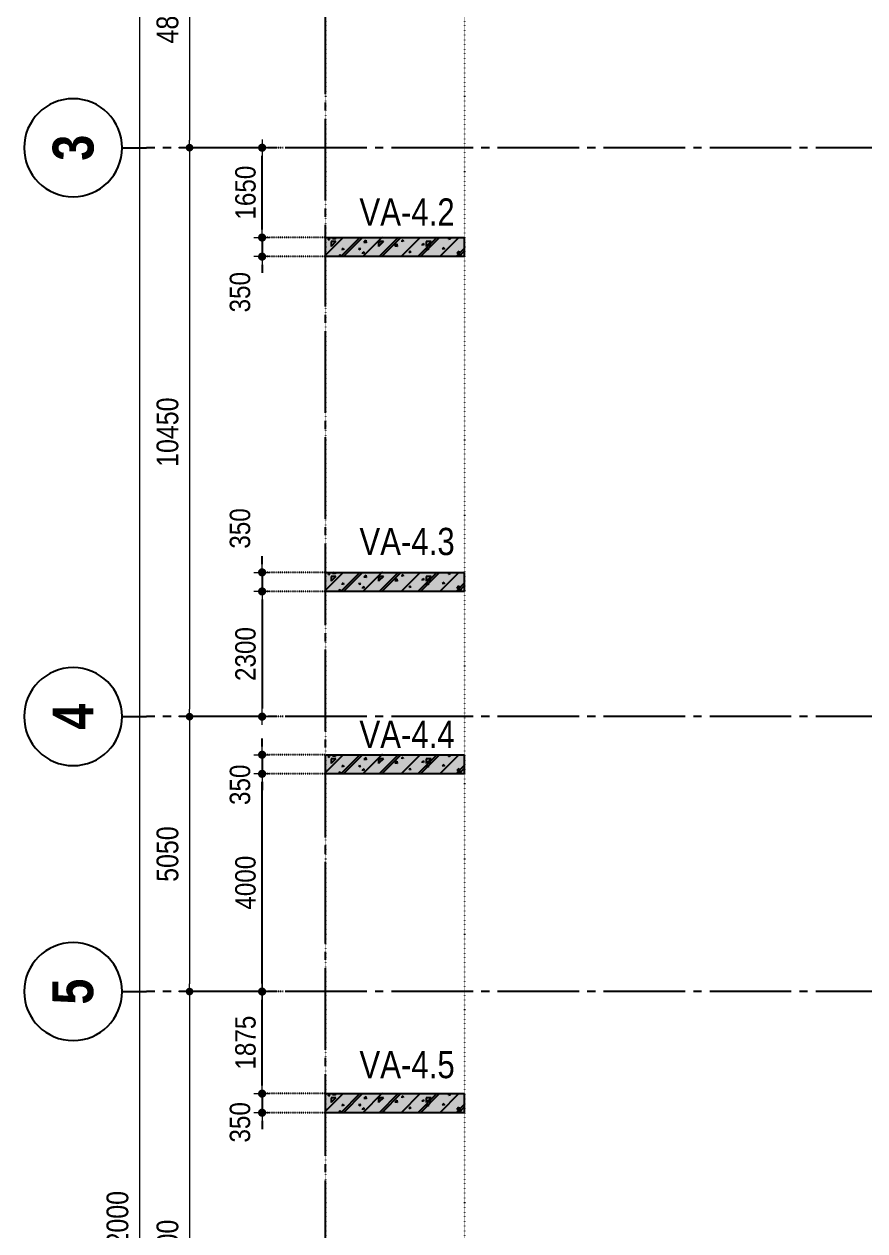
# Model space of a CAD drawing. Header units: millimetres. Extents: x -3973692 to -2843767, y 592734 to 838475.
# Drawn here: x -3154036 to -3138584, y 731136 to 753301 of the extents above; entities that cross this region are included whole.
import ezdxf
from ezdxf.enums import TextEntityAlignment as Align

# ---------------------------------------------------------------- set-up
doc = ezdxf.new("R2010")
doc.units = ezdxf.units.MM
doc.header["$MEASUREMENT"] = 0
doc.header["$PDMODE"] = 3
doc.header["$PDSIZE"] = -20
for name, pattern in [('CHG_XX_Luoi truc-Block A$0$MB_Luoi truc-150-TWA$0$Center101', [13, 10, -1, 1, -1]), ('DIVIDE2', [15.875, 6.35, -3.175, 0, -3.175, 0, -3.175]), ('DOT2', [0.125, 0, -0.125]), ('HIDDEN5', [2.8375, 1.25, -1.5875])]:
    doc.linetypes.add(name, pattern=pattern)
doc.layers.get('0').update_dxf_attribs({"lineweight": 9})
doc.layers.get('Defpoints').update_dxf_attribs({"color": 10, "lineweight": 0})
for name, color, linetype, lineweight in [("'S_General_Dim_1", 1, 'Continuous', 18), ("'S_General_Divide_3 Intermediate", 3, 'DIVIDE2', 40), ('CHG_XX_Cot_Block A-T4-7$0$DBAO', 3, 'Continuous', 13), ('CHG_XX_Luoi truc-Block A$0$Dim 200', 1, 'Continuous', 5), ('TEXT', 7, 'Continuous', 15)]:
    doc.layers.add(name, color=color, linetype=linetype, lineweight=lineweight)
for name, color, linetype in [('CHG_XX_Cot_Block A-T4-7$0$mb_cot tang 9-13 twa$0$Concrete Hatch', 218, 'Continuous'), ('CHG_XX_Cot_Block A-T4-7$0$mb_cot tang 9-13 twa$0$Concrete Line', 6, 'Continuous'), ('CHG_XX_Cot_Block A-T4-7$0$mb_cot tang 9-13 twa$0$Concrete Solid', 216, 'Continuous'), ('CHG_XX_Luoi truc-Block A$0$MB_Luoi truc-150-TWA$0$Grid', 34, 'Continuous'), ('CHG_XX_Luoi truc-Block A$0$MB_Luoi truc-150-TWA$0$Grid Line', 251, 'CHG_XX_Luoi truc-Block A$0$MB_Luoi truc-150-TWA$0$Center101'), ('dim', 1, 'Continuous')]:
    doc.layers.add(name, color=color, linetype=linetype)
doc.styles.add('arial', font='arial.ttf', dxfattribs={"width": 0.85})
doc.styles.add('CHG_XX_Luoi truc-Block A$0$MB_Luoi truc-150-TWA$0$Grid A-F$0$VNI-HelveCB', font='')
doc.styles.add('CHG_XX_Luoi truc-Block A$0$Star-HelCon', font='')
doc.styles.add('TTP-HelCon', font='')
doc.styles.get('CHG_XX_Luoi truc-Block A$0$MB_Luoi truc-150-TWA$0$Grid A-F$0$VNI-HelveCB').set_extended_font_data('VNI-Helve-Condense', bold=True)
doc.styles.get('CHG_XX_Luoi truc-Block A$0$Star-HelCon').set_extended_font_data('VNI-Helve-Condense')
doc.styles.get('TTP-HelCon').set_extended_font_data('VNI-Helve-Condense')
doc.dimstyles.new('150', dxfattribs={"dimscale": 150, "dimtxt": 2.5, "dimasz": 1, "dimexe": 0, "dimexo": 0, "dimgap": 0.75, "dimtad": 1, "dimdec": 0, "dimzin": 9, "dimdsep": 46, "dimtxsty": 'arial', "dimblk1": 'DIMDOT', "dimblk2": 'DIMDOT', "dimsah": 1, "dimcen": 2, "dimdle": 3, "dimclre": 8, "dimclrt": 2, "dimadec": 0, "dimazin": 0, "dimtfac": 1, "dimtdec": 0, "dimtix": 1, "dimtmove": 2, "dimatfit": 3, "dimldrblk": 'DIMPIJL', "dimfxl": 1, "dimtvp": 1.8, "dimtolj": 1, "dimtzin": 0, "dimarcsym": 0})
doc.dimstyles.new('CHG_XX_Luoi truc-Block A$0$Dim 200', dxfattribs={"dimscale": 200, "dimtxt": 2, "dimasz": 0.7, "dimexe": 1, "dimexo": 1, "dimgap": 1, "dimtad": 1, "dimdec": 0, "dimzin": 12, "dimdsep": 46, "dimtxsty": 'CHG_XX_Luoi truc-Block A$0$Star-HelCon', "dimblk": 'CHG_XX_Luoi truc-Block A$0$_Dot', "dimcen": 1, "dimclrd": 256, "dimclre": 256, "dimclrt": 3, "dimadec": 0, "dimazin": 0, "dimtfac": 1, "dimtdec": 0, "dimtix": 1, "dimtmove": 2, "dimatfit": 3, "dimldrblk": 'CHG_XX_Luoi truc-Block A$0$HTT Arrow 30', "dimfxl": 1, "dimtolj": 1, "dimtzin": 0, "dimarcsym": 0})

# ---------------------------------------------------------------- blocks, each defined once
blk = doc.blocks.new('*U3015')
at = {"layer": 'CHG_XX_Luoi truc-Block A$0$MB_Luoi truc-150-TWA$0$Grid Line'}
blk.add_line((0, 0), (0, 467), dxfattribs=at)
at = {"layer": 'CHG_XX_Luoi truc-Block A$0$MB_Luoi truc-150-TWA$0$Grid', "lineweight": -2, "style": 'CHG_XX_Luoi truc-Block A$0$MB_Luoi truc-150-TWA$0$Grid A-F$0$VNI-HelveCB'}
for tag, p in [('GRIDSUB', (0, 476)), ('GRID', (0, -9))]:
    blk.add_attdef(tag, text='', height=5, dxfattribs=at).set_placement(p, align=Align.MIDDLE)
blk = doc.blocks.new('CHG_XX_Luoi truc-Block A$0$_Dot')
at = {"color": 0, "linetype": 'ByBlock', "lineweight": -2}
blk.add_line((-0.5, 0), (-1, 0), dxfattribs=at)
at = {"color": 0, "linetype": 'ByBlock', "const_width": 0.5}
blk.add_lwpolyline([(-0.25, 0, 1), (0.25, 0, 1)], format="xyb", close=True, dxfattribs=at)
blk = doc.blocks.new('*D2997')
at = {"layer": 'CHG_XX_Luoi truc-Block A$0$Dim 200', "lineweight": -2, "transparency": 16777216}
for p, q in [((-1678, 145910), (-2700, 145910)), ((-2500, 145770), (-2500, 141200)), ((-1678, 141060), (-2700, 141060))]:
    blk.add_line(p, q, dxfattribs=at)
at = {"layer": 'Defpoints', "color": 0, "transparency": 16777216}
for p in [(-1478, 145910), (-2500, 141060), (-1478, 141060)]:
    blk.add_point(p, dxfattribs=at)
at = {"layer": 'CHG_XX_Luoi truc-Block A$0$Dim 200', "lineweight": -2, "transparency": 16777216, "xscale": 140, "yscale": 140, "zscale": 140}
for p, rotation in [((-2500, 145910), 90), ((-2500, 141060), 270)]:
    blk.add_blockref('CHG_XX_Luoi truc-Block A$0$_Dot', p, dxfattribs=dict(at, rotation=rotation))
at = {"layer": 'CHG_XX_Luoi truc-Block A$0$Dim 200', "color": 3, "transparency": 16777216, "insert": (-2904, 143485), "char_height": 400, "attachment_point": 5, "rotation": 90, "style": 'CHG_XX_Luoi truc-Block A$0$Star-HelCon'}
blk.add_mtext('\\A1;4850', dxfattribs=at)
blk = doc.blocks.new('CHG_XX_Luoi truc-Block A$0$HTT Arrow 30')
blk.add_hatch(color=256).paths.add_polyline_path([(-2.5, 0.375), (-2.5, -0.375), (0, 0)])
at = {"color": 0, "linetype": 'ByBlock', "lineweight": -2}
for p, q in [((0, 0), (-2.5, 0.375)), ((-2.5, -0.375), (-2.5, 0.375)), ((0, 0), (-2.5, -0.375))]:
    blk.add_line(p, q, dxfattribs=at)
blk = doc.blocks.new('*D2998')
at = {"layer": 'CHG_XX_Luoi truc-Block A$0$Dim 200', "lineweight": -2, "transparency": 16777216}
for p, q in [((-1678, 141060), (-2700, 141060)), ((-2500, 140920), (-2500, 130750)), ((-1678, 130610), (-2700, 130610))]:
    blk.add_line(p, q, dxfattribs=at)
at = {"layer": 'Defpoints', "color": 0, "transparency": 16777216}
for p in [(-1478, 141060), (-2500, 130610), (-1478, 130610)]:
    blk.add_point(p, dxfattribs=at)
at = {"layer": 'CHG_XX_Luoi truc-Block A$0$Dim 200', "lineweight": -2, "transparency": 16777216, "xscale": 140, "yscale": 140, "zscale": 140}
for p, rotation in [((-2500, 141060), 90), ((-2500, 130610), 270)]:
    blk.add_blockref('CHG_XX_Luoi truc-Block A$0$_Dot', p, dxfattribs=dict(at, rotation=rotation))
at = {"layer": 'CHG_XX_Luoi truc-Block A$0$Dim 200', "color": 3, "transparency": 16777216, "insert": (-2904, 135835), "char_height": 400, "attachment_point": 5, "rotation": 90, "style": 'CHG_XX_Luoi truc-Block A$0$Star-HelCon'}
blk.add_mtext('\\A1;10450', dxfattribs=at)
blk = doc.blocks.new('*D2999')
at = {"layer": 'CHG_XX_Luoi truc-Block A$0$Dim 200', "lineweight": -2, "transparency": 16777216}
for p, q in [((-1678, 130610), (-2700, 130610)), ((-2500, 130470), (-2500, 125700)), ((-1678, 125560), (-2700, 125560))]:
    blk.add_line(p, q, dxfattribs=at)
at = {"layer": 'Defpoints', "color": 0, "transparency": 16777216}
for p in [(-1478, 130610), (-2500, 125560), (-1478, 125560)]:
    blk.add_point(p, dxfattribs=at)
at = {"layer": 'CHG_XX_Luoi truc-Block A$0$Dim 200', "lineweight": -2, "transparency": 16777216, "xscale": 140, "yscale": 140, "zscale": 140}
for p, rotation in [((-2500, 130610), 90), ((-2500, 125560), 270)]:
    blk.add_blockref('CHG_XX_Luoi truc-Block A$0$_Dot', p, dxfattribs=dict(at, rotation=rotation))
at = {"layer": 'CHG_XX_Luoi truc-Block A$0$Dim 200', "color": 3, "transparency": 16777216, "insert": (-2904, 128085), "char_height": 400, "attachment_point": 5, "rotation": 90, "style": 'CHG_XX_Luoi truc-Block A$0$Star-HelCon'}
blk.add_mtext('\\A1;5050', dxfattribs=at)
blk = doc.blocks.new('*D3000')
at = {"layer": 'CHG_XX_Luoi truc-Block A$0$Dim 200', "lineweight": -2, "transparency": 16777216}
for p, q in [((-1678, 125560), (-2700, 125560)), ((-2500, 125420), (-2500, 116300)), ((-1828, 116160), (-2700, 116160))]:
    blk.add_line(p, q, dxfattribs=at)
at = {"layer": 'Defpoints', "color": 0, "transparency": 16777216}
for p in [(-1478, 125560), (-2500, 116160), (-1628, 116160)]:
    blk.add_point(p, dxfattribs=at)
at = {"layer": 'CHG_XX_Luoi truc-Block A$0$Dim 200', "lineweight": -2, "transparency": 16777216, "xscale": 140, "yscale": 140, "zscale": 140}
for p, rotation in [((-2500, 125560), 90), ((-2500, 116160), 270)]:
    blk.add_blockref('CHG_XX_Luoi truc-Block A$0$_Dot', p, dxfattribs=dict(at, rotation=rotation))
at = {"layer": 'CHG_XX_Luoi truc-Block A$0$Dim 200', "color": 3, "transparency": 16777216, "insert": (-2904, 120860), "char_height": 400, "attachment_point": 5, "rotation": 90, "style": 'CHG_XX_Luoi truc-Block A$0$Star-HelCon'}
blk.add_mtext('\\A1;9400', dxfattribs=at)
blk = doc.blocks.new('*D3004')
at = {"layer": 'CHG_XX_Luoi truc-Block A$0$Dim 200', "lineweight": -2, "transparency": 16777216}
for p, q in [((-2389, 152260), (-3618, 152260)), ((-3418, 152120), (-3418, 90400)), ((-2354, 90260), (-3618, 90260))]:
    blk.add_line(p, q, dxfattribs=at)
at = {"layer": 'Defpoints', "color": 0, "transparency": 16777216}
for p in [(-2189, 152260), (-3418, 90260), (-2154, 90260)]:
    blk.add_point(p, dxfattribs=at)
at = {"layer": 'CHG_XX_Luoi truc-Block A$0$Dim 200', "lineweight": -2, "transparency": 16777216, "xscale": 140, "yscale": 140, "zscale": 140}
for p, rotation in [((-3418, 152260), 90), ((-3418, 90260), 270)]:
    blk.add_blockref('CHG_XX_Luoi truc-Block A$0$_Dot', p, dxfattribs=dict(at, rotation=rotation))
at = {"layer": 'CHG_XX_Luoi truc-Block A$0$Dim 200', "color": 3, "transparency": 16777216, "insert": (-3823, 121260), "char_height": 400, "attachment_point": 5, "rotation": 90, "style": 'CHG_XX_Luoi truc-Block A$0$Star-HelCon'}
blk.add_mtext('\\A1;62000', dxfattribs=at)
blk = doc.blocks.new('*U3014')
at = {"layer": 'CHG_XX_Luoi truc-Block A$0$MB_Luoi truc-150-TWA$0$Grid', "lineweight": -2}
blk.add_line((0, 407), (0, 404), dxfattribs=at)
blk.add_circle((0, 413), 6, dxfattribs=at)
at = {"layer": 'CHG_XX_Luoi truc-Block A$0$MB_Luoi truc-150-TWA$0$Grid Line'}
blk.add_line((0, 0), (0, 404), dxfattribs=at)
at = {"layer": 'CHG_XX_Luoi truc-Block A$0$MB_Luoi truc-150-TWA$0$Grid', "lineweight": -2, "style": 'CHG_XX_Luoi truc-Block A$0$MB_Luoi truc-150-TWA$0$Grid A-F$0$VNI-HelveCB'}
for tag, p in [('GRIDSUB', (0, 413)), ('GRID', (0, -9))]:
    blk.add_attdef(tag, text='', height=5, dxfattribs=at).set_placement(p, align=Align.MIDDLE)
blk = doc.blocks.new('a')
at = {"layer": 'TEXT', "color": 3, "style": 'TTP-HelCon'}
for s, p in [('VA-4.2', (622, -12621)), ('VA-4.3', (622, -18672)), ('VA-4.4', (622, -22216)), ('VA-4.5', (622, -28281))]:
    blk.add_text(s, height=500, dxfattribs=at).set_placement(p)
blk = doc.blocks.new('DIMDOT')
for p, q in [((1, 0), (-1, 0)), ((0, -1), (0, 1))]:
    blk.add_line(p, q)
at = {"const_width": 0.5}
blk.add_lwpolyline([(-0.25, 0, 1), (0.25, 0, 1)], format="xyb", close=True, dxfattribs=at)
blk = doc.blocks.new('*D626')
at = {"layer": "'S_General_Dim_1", "color": 0, "lineweight": -2, "transparency": 16777216}
for p, q in [((-3149662, 749531), (-3149662, 749681)), ((-3149662, 749381), (-3149662, 749031)), ((-3149662, 748881), (-3149662, 748731))]:
    blk.add_line(p, q, dxfattribs=at)
at = {"layer": "'S_General_Dim_1", "color": 8, "linetype": 'HIDDEN5', "lineweight": -2, "transparency": 16777216}
for p, q in [((-3148495, 749381), (-3149662, 749381)), ((-3148495, 749031), (-3149662, 749031))]:
    blk.add_line(p, q, dxfattribs=at)
at = {"layer": 'Defpoints', "color": 0, "transparency": 16777216}
for p in [(-3148495, 749381), (-3149662, 749031), (-3148495, 749031)]:
    blk.add_point(p, dxfattribs=at)
at = {"layer": "'S_General_Dim_1", "color": 0, "lineweight": -2, "transparency": 16777216, "xscale": 150, "yscale": 150, "zscale": 150}
for p, rotation in [((-3149662, 749381), 270), ((-3149662, 749031), 90)]:
    blk.add_blockref('DIMDOT', p, dxfattribs=dict(at, rotation=rotation))
at = {"layer": "'S_General_Dim_1", "color": 2, "transparency": 16777216, "insert": (-3150067, 748377), "char_height": 375, "attachment_point": 5, "rotation": 90, "style": 'arial'}
blk.add_mtext('\\A1;350', dxfattribs=at)
blk = doc.blocks.new('DIMPIJL')
at = {"linetype": 'ByBlock'}
blk.add_solid([(-2.5, 0.42), (-2.5, -0.42), (0, 0)], dxfattribs=at)
blk = doc.blocks.new('*D627')
at = {"layer": "'S_General_Dim_1", "color": 0, "lineweight": -2, "transparency": 16777216}
for p, q in [((-3149662, 743381), (-3149662, 743531)), ((-3149662, 743231), (-3149662, 742881)), ((-3149662, 742731), (-3149662, 742581))]:
    blk.add_line(p, q, dxfattribs=at)
at = {"layer": "'S_General_Dim_1", "color": 8, "linetype": 'HIDDEN5', "lineweight": -2, "transparency": 16777216}
for p, q in [((-3148495, 743231), (-3149662, 743231)), ((-3148495, 742881), (-3149662, 742881))]:
    blk.add_line(p, q, dxfattribs=at)
at = {"layer": 'Defpoints', "color": 0, "transparency": 16777216}
for p in [(-3148495, 743231), (-3149662, 742881), (-3148495, 742881)]:
    blk.add_point(p, dxfattribs=at)
at = {"layer": "'S_General_Dim_1", "color": 0, "lineweight": -2, "transparency": 16777216, "xscale": 150, "yscale": 150, "zscale": 150}
for p, rotation in [((-3149662, 743231), 270), ((-3149662, 742881), 90)]:
    blk.add_blockref('DIMDOT', p, dxfattribs=dict(at, rotation=rotation))
at = {"layer": "'S_General_Dim_1", "color": 2, "transparency": 16777216, "insert": (-3150067, 744037), "char_height": 375, "attachment_point": 5, "rotation": 90, "style": 'arial'}
blk.add_mtext('\\A1;350', dxfattribs=at)
blk = doc.blocks.new('*D628')
at = {"layer": "'S_General_Dim_1", "color": 0, "lineweight": -2, "transparency": 16777216}
for p, q in [((-3149662, 740031), (-3149662, 740181)), ((-3149662, 739881), (-3149662, 739531)), ((-3149662, 739381), (-3149662, 739231))]:
    blk.add_line(p, q, dxfattribs=at)
at = {"layer": "'S_General_Dim_1", "color": 8, "linetype": 'HIDDEN5', "lineweight": -2, "transparency": 16777216}
for p, q in [((-3148495, 739881), (-3149662, 739881)), ((-3148495, 739531), (-3149662, 739531))]:
    blk.add_line(p, q, dxfattribs=at)
at = {"layer": 'Defpoints', "color": 0, "transparency": 16777216}
for p in [(-3148495, 739881), (-3149662, 739531), (-3148495, 739531)]:
    blk.add_point(p, dxfattribs=at)
at = {"layer": "'S_General_Dim_1", "color": 0, "lineweight": -2, "transparency": 16777216, "xscale": 150, "yscale": 150, "zscale": 150}
for p, rotation in [((-3149662, 739881), 270), ((-3149662, 739531), 90)]:
    blk.add_blockref('DIMDOT', p, dxfattribs=dict(at, rotation=rotation))
at = {"layer": "'S_General_Dim_1", "color": 2, "transparency": 16777216, "insert": (-3150067, 739329), "char_height": 375, "attachment_point": 5, "rotation": 90, "style": 'arial'}
blk.add_mtext('\\A1;350', dxfattribs=at)
blk = doc.blocks.new('*D629')
at = {"layer": "'S_General_Dim_1", "color": 0, "lineweight": -2, "transparency": 16777216}
for p, q in [((-3149662, 733806), (-3149662, 733956)), ((-3149662, 733656), (-3149662, 733306)), ((-3149662, 733156), (-3149662, 733006))]:
    blk.add_line(p, q, dxfattribs=at)
at = {"layer": "'S_General_Dim_1", "color": 8, "linetype": 'HIDDEN5', "lineweight": -2, "transparency": 16777216}
for p, q in [((-3148495, 733656), (-3149662, 733656)), ((-3148495, 733306), (-3149662, 733306))]:
    blk.add_line(p, q, dxfattribs=at)
at = {"layer": 'Defpoints', "color": 0, "transparency": 16777216}
for p in [(-3148495, 733656), (-3149662, 733306), (-3148495, 733306)]:
    blk.add_point(p, dxfattribs=at)
at = {"layer": "'S_General_Dim_1", "color": 0, "lineweight": -2, "transparency": 16777216, "xscale": 150, "yscale": 150, "zscale": 150}
for p, rotation in [((-3149662, 733656), 270), ((-3149662, 733306), 90)]:
    blk.add_blockref('DIMDOT', p, dxfattribs=dict(at, rotation=rotation))
at = {"layer": "'S_General_Dim_1", "color": 2, "transparency": 16777216, "insert": (-3150067, 733129), "char_height": 375, "attachment_point": 5, "rotation": 90, "style": 'arial'}
blk.add_mtext('\\A1;350', dxfattribs=at)
blk = doc.blocks.new('*D515')
at = {"layer": "'S_General_Dim_1", "color": 8, "linetype": 'HIDDEN5', "lineweight": -2, "transparency": 16777216}
for p, q in [((-3149272, 751031), (-3149662, 751031)), ((-3148495, 749381), (-3149662, 749381))]:
    blk.add_line(p, q, dxfattribs=at)
at = {"layer": "'S_General_Dim_1", "color": 0, "lineweight": -2, "transparency": 16777216}
blk.add_line((-3149662, 749531), (-3149662, 750881), dxfattribs=at)
at = {"layer": 'Defpoints', "color": 0, "transparency": 16777216}
for p in [(-3149662, 751031), (-3149272, 751031), (-3148495, 749381)]:
    blk.add_point(p, dxfattribs=at)
at = {"layer": "'S_General_Dim_1", "color": 0, "lineweight": -2, "transparency": 16777216, "xscale": 150, "yscale": 150, "zscale": 150}
for p, rotation in [((-3149662, 751031), 90), ((-3149662, 749381), 270)]:
    blk.add_blockref('DIMDOT', p, dxfattribs=dict(at, rotation=rotation))
at = {"layer": "'S_General_Dim_1", "color": 2, "transparency": 16777216, "insert": (-3149966, 750206), "char_height": 375, "attachment_point": 5, "rotation": 90, "style": 'arial'}
blk.add_mtext('\\A1;1650', dxfattribs=at)
blk = doc.blocks.new('*D516')
at = {"layer": "'S_General_Dim_1", "color": 8, "linetype": 'HIDDEN5', "lineweight": -2, "transparency": 16777216}
for p, q in [((-3149272, 735531), (-3149662, 735531)), ((-3148495, 733656), (-3149662, 733656))]:
    blk.add_line(p, q, dxfattribs=at)
at = {"layer": "'S_General_Dim_1", "color": 0, "lineweight": -2, "transparency": 16777216}
blk.add_line((-3149662, 733806), (-3149662, 735381), dxfattribs=at)
at = {"layer": 'Defpoints', "color": 0, "transparency": 16777216}
for p in [(-3149662, 735531), (-3149272, 735531), (-3148495, 733656)]:
    blk.add_point(p, dxfattribs=at)
at = {"layer": "'S_General_Dim_1", "color": 0, "lineweight": -2, "transparency": 16777216, "xscale": 150, "yscale": 150, "zscale": 150}
for p, rotation in [((-3149662, 735531), 90), ((-3149662, 733656), 270)]:
    blk.add_blockref('DIMDOT', p, dxfattribs=dict(at, rotation=rotation))
at = {"layer": "'S_General_Dim_1", "color": 2, "transparency": 16777216, "insert": (-3149966, 734593), "char_height": 375, "attachment_point": 5, "rotation": 90, "style": 'arial'}
blk.add_mtext('\\A1;1875', dxfattribs=at)
blk = doc.blocks.new('*D517')
at = {"layer": "'S_General_Dim_1", "color": 8, "linetype": 'HIDDEN5', "lineweight": -2, "transparency": 16777216}
for p, q in [((-3148495, 739531), (-3149662, 739531)), ((-3149272, 735531), (-3149662, 735531))]:
    blk.add_line(p, q, dxfattribs=at)
at = {"layer": "'S_General_Dim_1", "color": 0, "lineweight": -2, "transparency": 16777216}
blk.add_line((-3149662, 735681), (-3149662, 739381), dxfattribs=at)
at = {"layer": 'Defpoints', "color": 0, "transparency": 16777216}
for p in [(-3149662, 739531), (-3148495, 739531), (-3149272, 735531)]:
    blk.add_point(p, dxfattribs=at)
at = {"layer": "'S_General_Dim_1", "color": 0, "lineweight": -2, "transparency": 16777216, "xscale": 150, "yscale": 150, "zscale": 150}
for p, rotation in [((-3149662, 739531), 90), ((-3149662, 735531), 270)]:
    blk.add_blockref('DIMDOT', p, dxfattribs=dict(at, rotation=rotation))
at = {"layer": "'S_General_Dim_1", "color": 2, "transparency": 16777216, "insert": (-3149966, 737531), "char_height": 375, "attachment_point": 5, "rotation": 90, "style": 'arial'}
blk.add_mtext('\\A1;4000', dxfattribs=at)
blk = doc.blocks.new('*D518')
at = {"layer": "'S_General_Dim_1", "color": 8, "linetype": 'HIDDEN5', "lineweight": -2, "transparency": 16777216}
for p, q in [((-3148495, 742881), (-3149662, 742881)), ((-3149275, 740581), (-3149662, 740581))]:
    blk.add_line(p, q, dxfattribs=at)
at = {"layer": "'S_General_Dim_1", "color": 0, "lineweight": -2, "transparency": 16777216}
blk.add_line((-3149662, 742731), (-3149662, 740731), dxfattribs=at)
at = {"layer": 'Defpoints', "color": 0, "transparency": 16777216}
for p in [(-3148495, 742881), (-3149662, 740581), (-3149275, 740581)]:
    blk.add_point(p, dxfattribs=at)
at = {"layer": "'S_General_Dim_1", "color": 0, "lineweight": -2, "transparency": 16777216, "xscale": 150, "yscale": 150, "zscale": 150}
for p, rotation in [((-3149662, 742881), 90), ((-3149662, 740581), 270)]:
    blk.add_blockref('DIMDOT', p, dxfattribs=dict(at, rotation=rotation))
at = {"layer": "'S_General_Dim_1", "color": 2, "transparency": 16777216, "insert": (-3149966, 741731), "char_height": 375, "attachment_point": 5, "rotation": 90, "style": 'arial'}
blk.add_mtext('\\A1;2300', dxfattribs=at)
blk = doc.blocks.new('CHG_XX_Luoi truc-Block A')
at = {"layer": 'CHG_XX_Luoi truc-Block A$0$MB_Luoi truc-150-TWA$0$Grid', "xscale": 150, "yscale": 150, "zscale": 150}
blk.add_blockref('*U3015', (0, 87440.7), dxfattribs=at)
at = {"layer": 'CHG_XX_Luoi truc-Block A$0$MB_Luoi truc-150-TWA$0$Grid'}
ref = blk.add_blockref('*U3014', (57309.5, 141059.6), dxfattribs=dict(at, xscale=-150, yscale=150, zscale=150, rotation=90))
ref.add_attrib('GRIDSUB', '3', dxfattribs={"lineweight": -2, "height": 750, "rotation": 90, "style": 'CHG_XX_Luoi truc-Block A$0$MB_Luoi truc-150-TWA$0$Grid A-F$0$VNI-HelveCB'}).set_placement((-4640.5, 141059.6), align=Align.MIDDLE)
ref = blk.add_blockref('*U3014', (57309.5, 130609.6), dxfattribs=dict(at, xscale=-150, yscale=150, zscale=150, rotation=90))
ref.add_attrib('GRIDSUB', '4', dxfattribs={"lineweight": -2, "height": 750, "rotation": 90, "style": 'CHG_XX_Luoi truc-Block A$0$MB_Luoi truc-150-TWA$0$Grid A-F$0$VNI-HelveCB'}).set_placement((-4640.5, 130609.6), align=Align.MIDDLE)
ref = blk.add_blockref('*U3014', (57309.5, 125559.6), dxfattribs=dict(at, xscale=-150, yscale=150, zscale=150, rotation=90))
ref.add_attrib('GRIDSUB', '5', dxfattribs={"lineweight": -2, "height": 750, "rotation": 90, "style": 'CHG_XX_Luoi truc-Block A$0$MB_Luoi truc-150-TWA$0$Grid A-F$0$VNI-HelveCB'}).set_placement((-4640.5, 125559.6), align=Align.MIDDLE)
at = {"layer": 'CHG_XX_Luoi truc-Block A$0$Dim 200'}
for base, p1, p2, picture, middle in [((-3418.5, 90259.6), (-2189.1, 152259.6), (-2154.2, 90259.6), '*D3004', (-3822.7, 121259.6)), ((-2500, 141059.6), (-1478.1, 145909.6), (-1478.1, 141059.6), '*D2997', (-2904.3, 143484.6)), ((-2500, 130609.6), (-1478.1, 141059.6), (-1478.1, 130609.6), '*D2998', (-2904.3, 135834.6)), ((-2500, 125559.6), (-1478.1, 130609.6), (-1478.1, 125559.6), '*D2999', (-2904.3, 128084.6)), ((-2500, 116159.6), (-1478.1, 125559.6), (-1628.1, 116159.6), '*D3000', (-2904.3, 120859.6))]:
    dim = blk.add_linear_dim(base=base, p1=p1, p2=p2, angle=90, dimstyle='CHG_XX_Luoi truc-Block A$0$Dim 200', dxfattribs=at)
    dim.commit()
    dim.dimension.update_dxf_attribs({"geometry": picture, "text_midpoint": middle})
blk = doc.blocks.new('CHG_XX_Cot_Block A-T4-7')
at = {"layer": 'CHG_XX_Cot_Block A-T4-7$0$mb_cot tang 9-13 twa$0$Concrete Solid'}
for points in [[(8014952, 1224984), (8017502, 1224984), (8017502, 1224634), (8014952, 1224634)], [(8014952, 1218834), (8017502, 1218834), (8017502, 1218484), (8014952, 1218484)], [(8014952, 1215484), (8017502, 1215484), (8017502, 1215134), (8014952, 1215134)], [(8014952, 1209259), (8017502, 1209259), (8017502, 1208909), (8014952, 1208909)]]:
    blk.add_hatch(color=256, dxfattribs=at).paths.add_polyline_path(points)
at = {"layer": 'CHG_XX_Cot_Block A-T4-7$0$mb_cot tang 9-13 twa$0$Concrete Hatch'}
for p, q in [((8015277, 1224984), (8014952, 1224659)), ((8015010, 1224971), (8014997, 1224936)), ((8015027, 1224946), (8014997, 1224936)), ((8015010, 1224971), (8015027, 1224946)), ((8015052, 1224909), (8015052, 1224821)), ((8015140, 1224909), (8015052, 1224909)), ((8015140, 1224909), (8015052, 1224821)), ((8015107, 1224984), (8015082, 1224960)), ((8015130, 1224954), (8015082, 1224960)), ((8015125, 1224984), (8015130, 1224954)), ((8015581, 1224984), (8015231, 1224634)), ((8015631, 1224984), (8015281, 1224634)), ((8015984, 1224984), (8015634, 1224634)), ((8015693, 1224933), (8015652, 1224894)), ((8015700, 1224888), (8015652, 1224894)), ((8015693, 1224933), (8015700, 1224888)), ((8015937, 1224916), (8015923, 1224881)), ((8015954, 1224891), (8015923, 1224881)), ((8015927, 1224909), (8015927, 1224821)), ((8016015, 1224909), (8015927, 1224909)), ((8016015, 1224909), (8015927, 1224821)), ((8015937, 1224916), (8015954, 1224891)), ((8016288, 1224984), (8015938, 1224634)), ((8016338, 1224984), (8015988, 1224634)), ((8016000, 1224981), (8015988, 1224984)), ((8016000, 1224984), (8016000, 1224981)), ((8016692, 1224984), (8016342, 1224634)), ((8016374, 1224942), (8016345, 1224918)), ((8016377, 1224912), (8016345, 1224918)), ((8016374, 1224942), (8016377, 1224912)), ((8016995, 1224984), (8016645, 1224634)), ((8017045, 1224984), (8016695, 1224634)), ((8016802, 1224909), (8016802, 1224821)), ((8016890, 1224909), (8016802, 1224909)), ((8016890, 1224909), (8016802, 1224821)), ((8017399, 1224984), (8017049, 1224634)), ((8017226, 1224982), (8017213, 1224947)), ((8017243, 1224957), (8017213, 1224947)), ((8017226, 1224982), (8017243, 1224957)), ((8015212, 1224672), (8015198, 1224637)), ((8015212, 1224672), (8015229, 1224647)), ((8015277, 1224791), (8015248, 1224767)), ((8015280, 1224761), (8015248, 1224767)), ((8015277, 1224791), (8015280, 1224761)), ((8015574, 1224794), (8015561, 1224759)), ((8015591, 1224769), (8015561, 1224759)), ((8015574, 1224794), (8015591, 1224769)), ((8015653, 1224722), (8015624, 1224698)), ((8015656, 1224692), (8015624, 1224698)), ((8015653, 1224722), (8015656, 1224692)), ((8016263, 1224866), (8016222, 1224827)), ((8016270, 1224822), (8016222, 1224827)), ((8016263, 1224866), (8016270, 1224822)), ((8016501, 1224739), (8016487, 1224704)), ((8016518, 1224714), (8016487, 1224704)), ((8016501, 1224739), (8016518, 1224714)), ((8016750, 1224872), (8016721, 1224848)), ((8016753, 1224843), (8016721, 1224848)), ((8016750, 1224872), (8016753, 1224843)), ((8016832, 1224800), (8016792, 1224761)), ((8016839, 1224756), (8016792, 1224761)), ((8016832, 1224800), (8016839, 1224756)), ((8016863, 1224861), (8016850, 1224826)), ((8016880, 1224836), (8016850, 1224826)), ((8016863, 1224861), (8016880, 1224836)), ((8017126, 1224803), (8017097, 1224779)), ((8017129, 1224773), (8017097, 1224779)), ((8017126, 1224803), (8017129, 1224773)), ((8017502, 1224784), (8017352, 1224634)), ((8017402, 1224734), (8017362, 1224695)), ((8017409, 1224689), (8017362, 1224695)), ((8017502, 1224734), (8017402, 1224634)), ((8017402, 1224734), (8017409, 1224689)), ((8017427, 1224684), (8017414, 1224649)), ((8017444, 1224659), (8017414, 1224649)), ((8017427, 1224684), (8017444, 1224659)), ((8017502, 1224734), (8017474, 1224710)), ((8017502, 1224704), (8017474, 1224710)), ((8015229, 1224647), (8015198, 1224637)), ((8016029, 1224653), (8016007, 1224634)), ((8016029, 1224653), (8016031, 1224634)), ((8015277, 1218834), (8014952, 1218509)), ((8015010, 1218821), (8014997, 1218786)), ((8015027, 1218796), (8014997, 1218786)), ((8015010, 1218821), (8015027, 1218796)), ((8015052, 1218759), (8015052, 1218671)), ((8015140, 1218759), (8015052, 1218759)), ((8015140, 1218759), (8015052, 1218671)), ((8015107, 1218834), (8015082, 1218810)), ((8015130, 1218804), (8015082, 1218810)), ((8015125, 1218834), (8015130, 1218804)), ((8015581, 1218834), (8015231, 1218484)), ((8015631, 1218834), (8015281, 1218484)), ((8015984, 1218834), (8015634, 1218484)), ((8015693, 1218783), (8015652, 1218744)), ((8015700, 1218738), (8015652, 1218744)), ((8015693, 1218783), (8015700, 1218738)), ((8015937, 1218766), (8015923, 1218731)), ((8015954, 1218741), (8015923, 1218731)), ((8015927, 1218759), (8015927, 1218671)), ((8016015, 1218759), (8015927, 1218759)), ((8016015, 1218759), (8015927, 1218671)), ((8015937, 1218766), (8015954, 1218741)), ((8016288, 1218834), (8015938, 1218484)), ((8016338, 1218834), (8015988, 1218484)), ((8016000, 1218831), (8015988, 1218834)), ((8016000, 1218834), (8016000, 1218831)), ((8016263, 1218716), (8016222, 1218677)), ((8016270, 1218672), (8016222, 1218677)), ((8016263, 1218716), (8016270, 1218672)), ((8016692, 1218834), (8016342, 1218484)), ((8016374, 1218792), (8016345, 1218768)), ((8016377, 1218762), (8016345, 1218768)), ((8016374, 1218792), (8016377, 1218762)), ((8016995, 1218834), (8016645, 1218484)), ((8017045, 1218834), (8016695, 1218484)), ((8016750, 1218722), (8016721, 1218698)), ((8016753, 1218693), (8016721, 1218698)), ((8016750, 1218722), (8016753, 1218693)), ((8016802, 1218759), (8016802, 1218671)), ((8016890, 1218759), (8016802, 1218759)), ((8016890, 1218759), (8016802, 1218671)), ((8016863, 1218711), (8016850, 1218676)), ((8016880, 1218686), (8016850, 1218676)), ((8016863, 1218711), (8016880, 1218686)), ((8017399, 1218834), (8017049, 1218484)), ((8017226, 1218832), (8017213, 1218797)), ((8017243, 1218807), (8017213, 1218797)), ((8017226, 1218832), (8017243, 1218807)), ((8015212, 1218522), (8015198, 1218487)), ((8015229, 1218497), (8015198, 1218487)), ((8015212, 1218522), (8015229, 1218497)), ((8015277, 1218641), (8015248, 1218617)), ((8015280, 1218611), (8015248, 1218617)), ((8015277, 1218641), (8015280, 1218611)), ((8015574, 1218644), (8015561, 1218609)), ((8015591, 1218619), (8015561, 1218609)), ((8015574, 1218644), (8015591, 1218619)), ((8015653, 1218572), (8015624, 1218548)), ((8015656, 1218542), (8015624, 1218548)), ((8015653, 1218572), (8015656, 1218542)), ((8016029, 1218503), (8016007, 1218484)), ((8016029, 1218503), (8016031, 1218484)), ((8016501, 1218589), (8016487, 1218554)), ((8016518, 1218564), (8016487, 1218554)), ((8016501, 1218589), (8016518, 1218564)), ((8016832, 1218650), (8016792, 1218611)), ((8016839, 1218606), (8016792, 1218611)), ((8016832, 1218650), (8016839, 1218606)), ((8017126, 1218653), (8017097, 1218629)), ((8017129, 1218623), (8017097, 1218629)), ((8017126, 1218653), (8017129, 1218623)), ((8017502, 1218634), (8017352, 1218484)), ((8017402, 1218584), (8017362, 1218545)), ((8017409, 1218539), (8017362, 1218545)), ((8017502, 1218584), (8017402, 1218484)), ((8017402, 1218584), (8017409, 1218539)), ((8017427, 1218534), (8017414, 1218499)), ((8017444, 1218509), (8017414, 1218499)), ((8017427, 1218534), (8017444, 1218509)), ((8017502, 1218584), (8017474, 1218560)), ((8017502, 1218554), (8017474, 1218560)), ((8015277, 1215484), (8014952, 1215159)), ((8015010, 1215471), (8014997, 1215436)), ((8015027, 1215446), (8014997, 1215436)), ((8015010, 1215471), (8015027, 1215446)), ((8015052, 1215409), (8015052, 1215321)), ((8015140, 1215409), (8015052, 1215409)), ((8015140, 1215409), (8015052, 1215321)), ((8015107, 1215484), (8015082, 1215460)), ((8015130, 1215454), (8015082, 1215460)), ((8015125, 1215484), (8015130, 1215454)), ((8015581, 1215484), (8015231, 1215134)), ((8015631, 1215484), (8015281, 1215134)), ((8015984, 1215484), (8015634, 1215134)), ((8015693, 1215433), (8015652, 1215394)), ((8015700, 1215388), (8015652, 1215394)), ((8015693, 1215433), (8015700, 1215388)), ((8015937, 1215416), (8015923, 1215381)), ((8015954, 1215391), (8015923, 1215381)), ((8015927, 1215409), (8015927, 1215321)), ((8016015, 1215409), (8015927, 1215409)), ((8016015, 1215409), (8015927, 1215321)), ((8015937, 1215416), (8015954, 1215391)), ((8016288, 1215484), (8015938, 1215134)), ((8016338, 1215484), (8015988, 1215134)), ((8016000, 1215481), (8015988, 1215484)), ((8016000, 1215484), (8016000, 1215481)), ((8016263, 1215366), (8016222, 1215327)), ((8016263, 1215366), (8016270, 1215322)), ((8016692, 1215484), (8016342, 1215134)), ((8016374, 1215442), (8016345, 1215418)), ((8016377, 1215412), (8016345, 1215418)), ((8016374, 1215442), (8016377, 1215412)), ((8016995, 1215484), (8016645, 1215134)), ((8017045, 1215484), (8016695, 1215134)), ((8016750, 1215372), (8016721, 1215348)), ((8016753, 1215343), (8016721, 1215348)), ((8016750, 1215372), (8016753, 1215343)), ((8016802, 1215409), (8016802, 1215321)), ((8016890, 1215409), (8016802, 1215409)), ((8016890, 1215409), (8016802, 1215321)), ((8016863, 1215361), (8016850, 1215326)), ((8016863, 1215361), (8016880, 1215336)), ((8017399, 1215484), (8017049, 1215134)), ((8017226, 1215482), (8017213, 1215447)), ((8017243, 1215457), (8017213, 1215447)), ((8017226, 1215482), (8017243, 1215457)), ((8015212, 1215172), (8015198, 1215137)), ((8015229, 1215147), (8015198, 1215137)), ((8015212, 1215172), (8015229, 1215147)), ((8015277, 1215291), (8015248, 1215267)), ((8015280, 1215261), (8015248, 1215267)), ((8015277, 1215291), (8015280, 1215261)), ((8015574, 1215294), (8015561, 1215259)), ((8015591, 1215269), (8015561, 1215259)), ((8015574, 1215294), (8015591, 1215269)), ((8015653, 1215222), (8015624, 1215198)), ((8015656, 1215192), (8015624, 1215198)), ((8015653, 1215222), (8015656, 1215192)), ((8016029, 1215153), (8016007, 1215134)), ((8016029, 1215153), (8016031, 1215134)), ((8016270, 1215322), (8016222, 1215327)), ((8016501, 1215239), (8016487, 1215204)), ((8016518, 1215214), (8016487, 1215204)), ((8016501, 1215239), (8016518, 1215214)), ((8016832, 1215300), (8016792, 1215261)), ((8016839, 1215256), (8016792, 1215261)), ((8016832, 1215300), (8016839, 1215256)), ((8016880, 1215336), (8016850, 1215326)), ((8017126, 1215303), (8017097, 1215279)), ((8017129, 1215273), (8017097, 1215279)), ((8017126, 1215303), (8017129, 1215273)), ((8017502, 1215284), (8017352, 1215134)), ((8017402, 1215234), (8017362, 1215195)), ((8017409, 1215189), (8017362, 1215195)), ((8017502, 1215234), (8017402, 1215134)), ((8017402, 1215234), (8017409, 1215189)), ((8017427, 1215184), (8017414, 1215149)), ((8017444, 1215159), (8017414, 1215149)), ((8017427, 1215184), (8017444, 1215159)), ((8017502, 1215234), (8017474, 1215210)), ((8017502, 1215204), (8017474, 1215210)), ((8015277, 1209259), (8014952, 1208934)), ((8015010, 1209246), (8014997, 1209211)), ((8015027, 1209221), (8014997, 1209211)), ((8015010, 1209246), (8015027, 1209221)), ((8015052, 1209184), (8015052, 1209096)), ((8015140, 1209184), (8015052, 1209184)), ((8015140, 1209184), (8015052, 1209096)), ((8015107, 1209259), (8015082, 1209235)), ((8015130, 1209229), (8015082, 1209235)), ((8015125, 1209259), (8015130, 1209229)), ((8015581, 1209259), (8015231, 1208909)), ((8015631, 1209259), (8015281, 1208909)), ((8015984, 1209259), (8015634, 1208909)), ((8015693, 1209208), (8015652, 1209169)), ((8015700, 1209163), (8015652, 1209169)), ((8015693, 1209208), (8015700, 1209163)), ((8015937, 1209191), (8015923, 1209156)), ((8015954, 1209166), (8015923, 1209156)), ((8015927, 1209184), (8015927, 1209096)), ((8016015, 1209184), (8015927, 1209184)), ((8016015, 1209184), (8015927, 1209096)), ((8015937, 1209191), (8015954, 1209166)), ((8016288, 1209259), (8015938, 1208909)), ((8016338, 1209259), (8015988, 1208909)), ((8016000, 1209256), (8015988, 1209259)), ((8016000, 1209259), (8016000, 1209256)), ((8016263, 1209141), (8016222, 1209102)), ((8016263, 1209141), (8016270, 1209097)), ((8016692, 1209259), (8016342, 1208909)), ((8016374, 1209217), (8016345, 1209193)), ((8016377, 1209187), (8016345, 1209193)), ((8016374, 1209217), (8016377, 1209187)), ((8016995, 1209259), (8016645, 1208909)), ((8017045, 1209259), (8016695, 1208909)), ((8016750, 1209147), (8016721, 1209123)), ((8016750, 1209147), (8016753, 1209118)), ((8016802, 1209184), (8016802, 1209096)), ((8016890, 1209184), (8016802, 1209184)), ((8016890, 1209184), (8016802, 1209096)), ((8017399, 1209259), (8017049, 1208909)), ((8017226, 1209257), (8017213, 1209222)), ((8017243, 1209232), (8017213, 1209222)), ((8017226, 1209257), (8017243, 1209232)), ((8015212, 1208947), (8015198, 1208912)), ((8015229, 1208922), (8015198, 1208912)), ((8015212, 1208947), (8015229, 1208922)), ((8015277, 1209066), (8015248, 1209042)), ((8015280, 1209036), (8015248, 1209042)), ((8015277, 1209066), (8015280, 1209036)), ((8015574, 1209069), (8015561, 1209034)), ((8015591, 1209044), (8015561, 1209034)), ((8015574, 1209069), (8015591, 1209044)), ((8015653, 1208997), (8015624, 1208973)), ((8015656, 1208967), (8015624, 1208973)), ((8015653, 1208997), (8015656, 1208967)), ((8016029, 1208928), (8016007, 1208909)), ((8016029, 1208928), (8016031, 1208909)), ((8016270, 1209097), (8016222, 1209102)), ((8016501, 1209014), (8016487, 1208979)), ((8016518, 1208989), (8016487, 1208979)), ((8016501, 1209014), (8016518, 1208989)), ((8016753, 1209118), (8016721, 1209123)), ((8016832, 1209075), (8016792, 1209036)), ((8016839, 1209031), (8016792, 1209036)), ((8016832, 1209075), (8016839, 1209031)), ((8016863, 1209136), (8016850, 1209101)), ((8016880, 1209111), (8016850, 1209101)), ((8016863, 1209136), (8016880, 1209111)), ((8017126, 1209078), (8017097, 1209054)), ((8017129, 1209048), (8017097, 1209054)), ((8017126, 1209078), (8017129, 1209048)), ((8017502, 1209059), (8017352, 1208909)), ((8017402, 1209009), (8017362, 1208970)), ((8017409, 1208964), (8017362, 1208970)), ((8017502, 1209009), (8017402, 1208909)), ((8017402, 1209009), (8017409, 1208964)), ((8017427, 1208959), (8017414, 1208924)), ((8017444, 1208934), (8017414, 1208924)), ((8017427, 1208959), (8017444, 1208934)), ((8017502, 1209009), (8017474, 1208985)), ((8017502, 1208979), (8017474, 1208985))]:
    blk.add_line(p, q, dxfattribs=at)
at = {"layer": 'CHG_XX_Cot_Block A-T4-7$0$mb_cot tang 9-13 twa$0$Concrete Line'}
for p, q in [((8014952, 1224984), (8017502, 1224984)), ((8014952, 1224634), (8014952, 1224984)), ((8017502, 1224984), (8017502, 1224634)), ((8017502, 1224634), (8014952, 1224634)), ((8014952, 1218834), (8017502, 1218834)), ((8014952, 1218484), (8014952, 1218834)), ((8017502, 1218834), (8017502, 1218484)), ((8017502, 1218484), (8014952, 1218484)), ((8014952, 1215484), (8017502, 1215484)), ((8014952, 1215134), (8014952, 1215484)), ((8017502, 1215484), (8017502, 1215134)), ((8017502, 1215134), (8014952, 1215134)), ((8014952, 1209259), (8017502, 1209259)), ((8014952, 1208909), (8014952, 1209259)), ((8017502, 1209259), (8017502, 1208909)), ((8017502, 1208909), (8014952, 1208909))]:
    blk.add_line(p, q, dxfattribs=at)
at = {"layer": 'CHG_XX_Cot_Block A-T4-7$0$DBAO'}
blk.add_blockref('CHG_XX_Luoi truc-Block A', (8014952, 1085574), dxfattribs=at)

msp = doc.modelspace()

# ---------------------------------------------------------------- linework, layer by layer
at = {"layer": 'dim', "linetype": 'DOT2', "ltscale": 10}
for p, q in [((-3148495.2, 755371), (-3148495.2, 717546)), ((-3145945.2, 755371), (-3145945.2, 717546))]:
    msp.add_line(p, q, dxfattribs=at)

# ---------------------------------------------------------------- block references
at = {"layer": "'S_General_Divide_3 Intermediate"}
msp.add_blockref('CHG_XX_Cot_Block A-T4-7', (-11163447.5, -475602.7), dxfattribs=at)
at = {"layer": 'TEXT'}
msp.add_blockref('a', (-3148495.2, 762221), dxfattribs=at)

# ---------------------------------------------------------------- dimensions: what is measured, and where the dimension line sits
at = {"layer": "'S_General_Dim_1"}
for base, p1, p2, picture, middle in [((-3149662.1, 751030.6), (-3148495.2, 749380.6), (-3149272.2, 751030.6), '*D515', (-3149966, 750205.6)), ((-3149662.1, 740580.6), (-3148495.2, 742880.6), (-3149275, 740580.6), '*D518', (-3149966.1, 741730.6)), ((-3149662.1, 739531), (-3149272.2, 735530.6), (-3148495.2, 739531), '*D517', (-3149966, 737530.8)), ((-3149662.1, 735530.6), (-3148495.2, 733656), (-3149272.2, 735530.6), '*D516', (-3149966, 734593.3))]:
    dim = msp.add_linear_dim(base=base, p1=p1, p2=p2, angle=90, dimstyle='150', dxfattribs=at)
    dim.commit()
    dim.dimension.update_dxf_attribs({"geometry": picture, "text_midpoint": middle})
for base, p1, p2, picture, middle in [((-3149662.1, 749031), (-3148495.2, 749380.6), (-3148495.2, 749031), '*D626', (-3150067.3, 748376.9)), ((-3149662.1, 742880.6), (-3148495.2, 743231), (-3148495.2, 742880.6), '*D627', (-3150067.3, 744037.5)), ((-3149662.1, 739531), (-3148495.2, 739880.6), (-3148495.2, 739531), '*D628', (-3150067.3, 739329.5)), ((-3149662.1, 733306), (-3148495.2, 733656), (-3148495.2, 733306), '*D629', (-3150067.3, 733129.5))]:
    dim = msp.add_linear_dim(base=base, p1=p1, p2=p2, angle=90, dimstyle='150', dxfattribs=at)
    dim.commit()
    dim.dimension.update_dxf_attribs({"geometry": picture, "text_midpoint": middle, "dimtype": 160})

doc.saveas('drawing.dxf')
